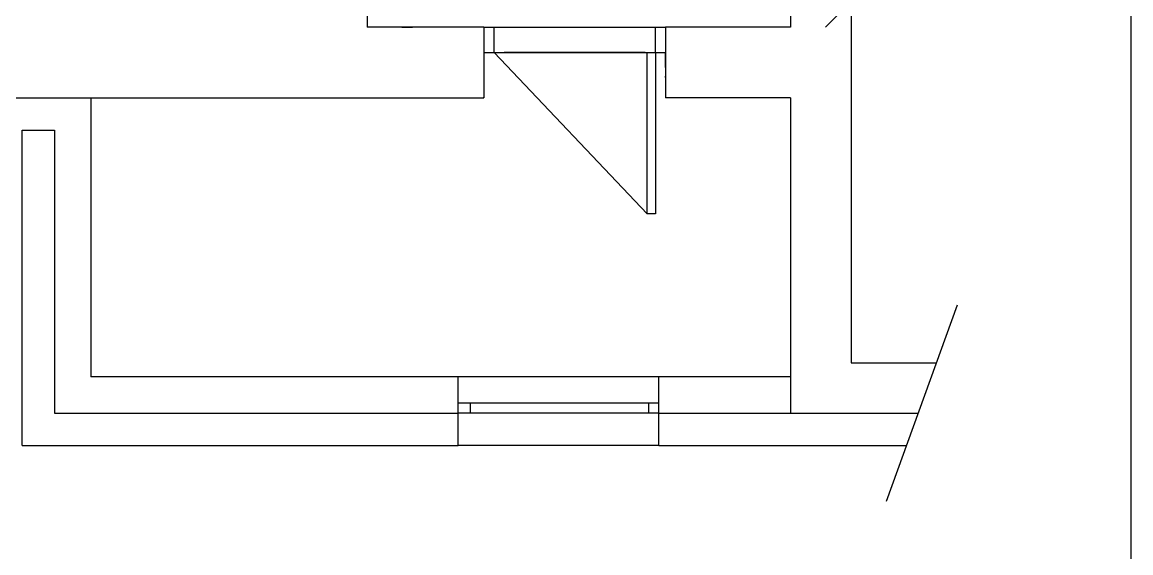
# Model space of a CAD drawing. Header units: millimetres. Extents: x 1480 to 86316, y 1484 to 27567.
# Drawn here: x 12809 to 18307, y 13600 to 16232 of the extents above; entities that cross this region are included whole.
import ezdxf

# ---------------------------------------------------------------- set-up
doc = ezdxf.new("R2010")
doc.units = ezdxf.units.MM

msp = doc.modelspace()

# ---------------------------------------------------------------- linework, layer by layer
at = {"color": 3, "lineweight": 30}
msp.add_line((18306.6, 27567.5), (18306.6, 6908.8), dxfattribs=at)
at = {"color": 7, "lineweight": 30}
for p, q in [((16919.1, 19196.6), (16919.1, 14542.2)), ((16619.1, 19146.6), (16619.1, 16206.6)), ((16919.1, 19146.6), (16919.1, 14542.2)), ((14518.9, 18446.6), (14519.1, 16206.6)), ((15099, 16206.6), (15099, 15856.6)), ((16619.1, 16206.6), (15999, 16206.6)), ((10619.1, 15856.6), (15099, 15856.6)), ((13149.1, 15856.6), (13149.1, 14472.2)), ((15095.1, 15856.6), (15099, 15860.5)), ((16619.1, 15856.6), (15999, 15856.6)), ((16619.1, 15856.6), (16619.1, 14292.2)), ((12809.1, 14132.2), (12809.1, 15696.6)), ((16919.1, 14542.2), (17342.4, 14542.2)), ((14971.1, 14472.2), (13149.1, 14472.2)), ((14971.1, 14132.2), (14971.1, 14472.2)), ((16619.1, 14472.2), (15966.1, 14472.2)), ((15966.1, 14132.2), (15966.1, 14472.2)), ((12809.1, 14132.2), (14971.1, 14132.2)), ((15966.1, 14132.2), (17193.7, 14132.2))]:
    msp.add_line(p, q, dxfattribs=at)
at = {"color": 7, "linetype": 'Continuous'}
msp.add_line((16792.2, 16206.6), (16919.1, 16333.5), dxfattribs=at)
at = {"color": 7}
for p, q in [((15099, 16206.6), (14519.1, 16206.6)), ((14691.2, 16206.6), (14744.2, 16206.6)), ((15099, 16206.8), (15999, 16206.8)), ((15149, 16081.6), (15149.1, 16206.8)), ((15949, 16081.6), (15949.1, 16206.8)), ((15999, 16206.6), (15999, 15856.6)), ((16350.2, 16206.6), (16240.3, 16206.6)), ((16519.1, 16206.6), (16514.3, 16206.6)), ((15099, 16149), (15099, 16083.6)), ((15099, 16081.8), (15999, 16081.8)), ((15149, 16081.6), (15909, 15281.6)), ((15199, 16083.4), (15899, 16083.4)), ((15909, 15281.6), (15909, 16081.6)), ((15949, 16081.7), (15949, 15281.7)), ((15949, 16081.6), (15949, 15281.6)), ((15949, 16081.6), (15949, 15281.6)), ((15999, 16006.6), (15999, 16083.6)), ((15999, 15956.6), (15999, 15963.7)), ((12809.1, 15696.6), (12969.1, 15696.6)), ((12969.1, 15696.6), (12969.1, 14292.2)), ((12969.1, 15662.5), (12969.1, 15562.7)), ((15949, 15281.7), (15909, 15281.6)), ((12969.1, 15056.2), (12969.1, 14956.4)), ((17445.9, 14827.7), (17093.3, 13855.1)), ((15966.1, 14472.2), (14971.1, 14472.2)), ((15966.1, 14342.2), (14971.1, 14342.2)), ((15029.9, 14342.2), (15029.9, 14292.2)), ((15916.1, 14292.2), (15916.1, 14342.2)), ((12969.1, 14292.2), (14971.1, 14292.2)), ((15966.1, 14292.2), (14971.1, 14292.2)), ((15966.1, 14292.2), (16619.1, 14292.2)), ((16294, 14292.2), (17251.7, 14292.2)), ((15966.1, 14132.2), (14971.1, 14132.2))]:
    msp.add_line(p, q, dxfattribs=at)

doc.saveas('drawing.dxf')
